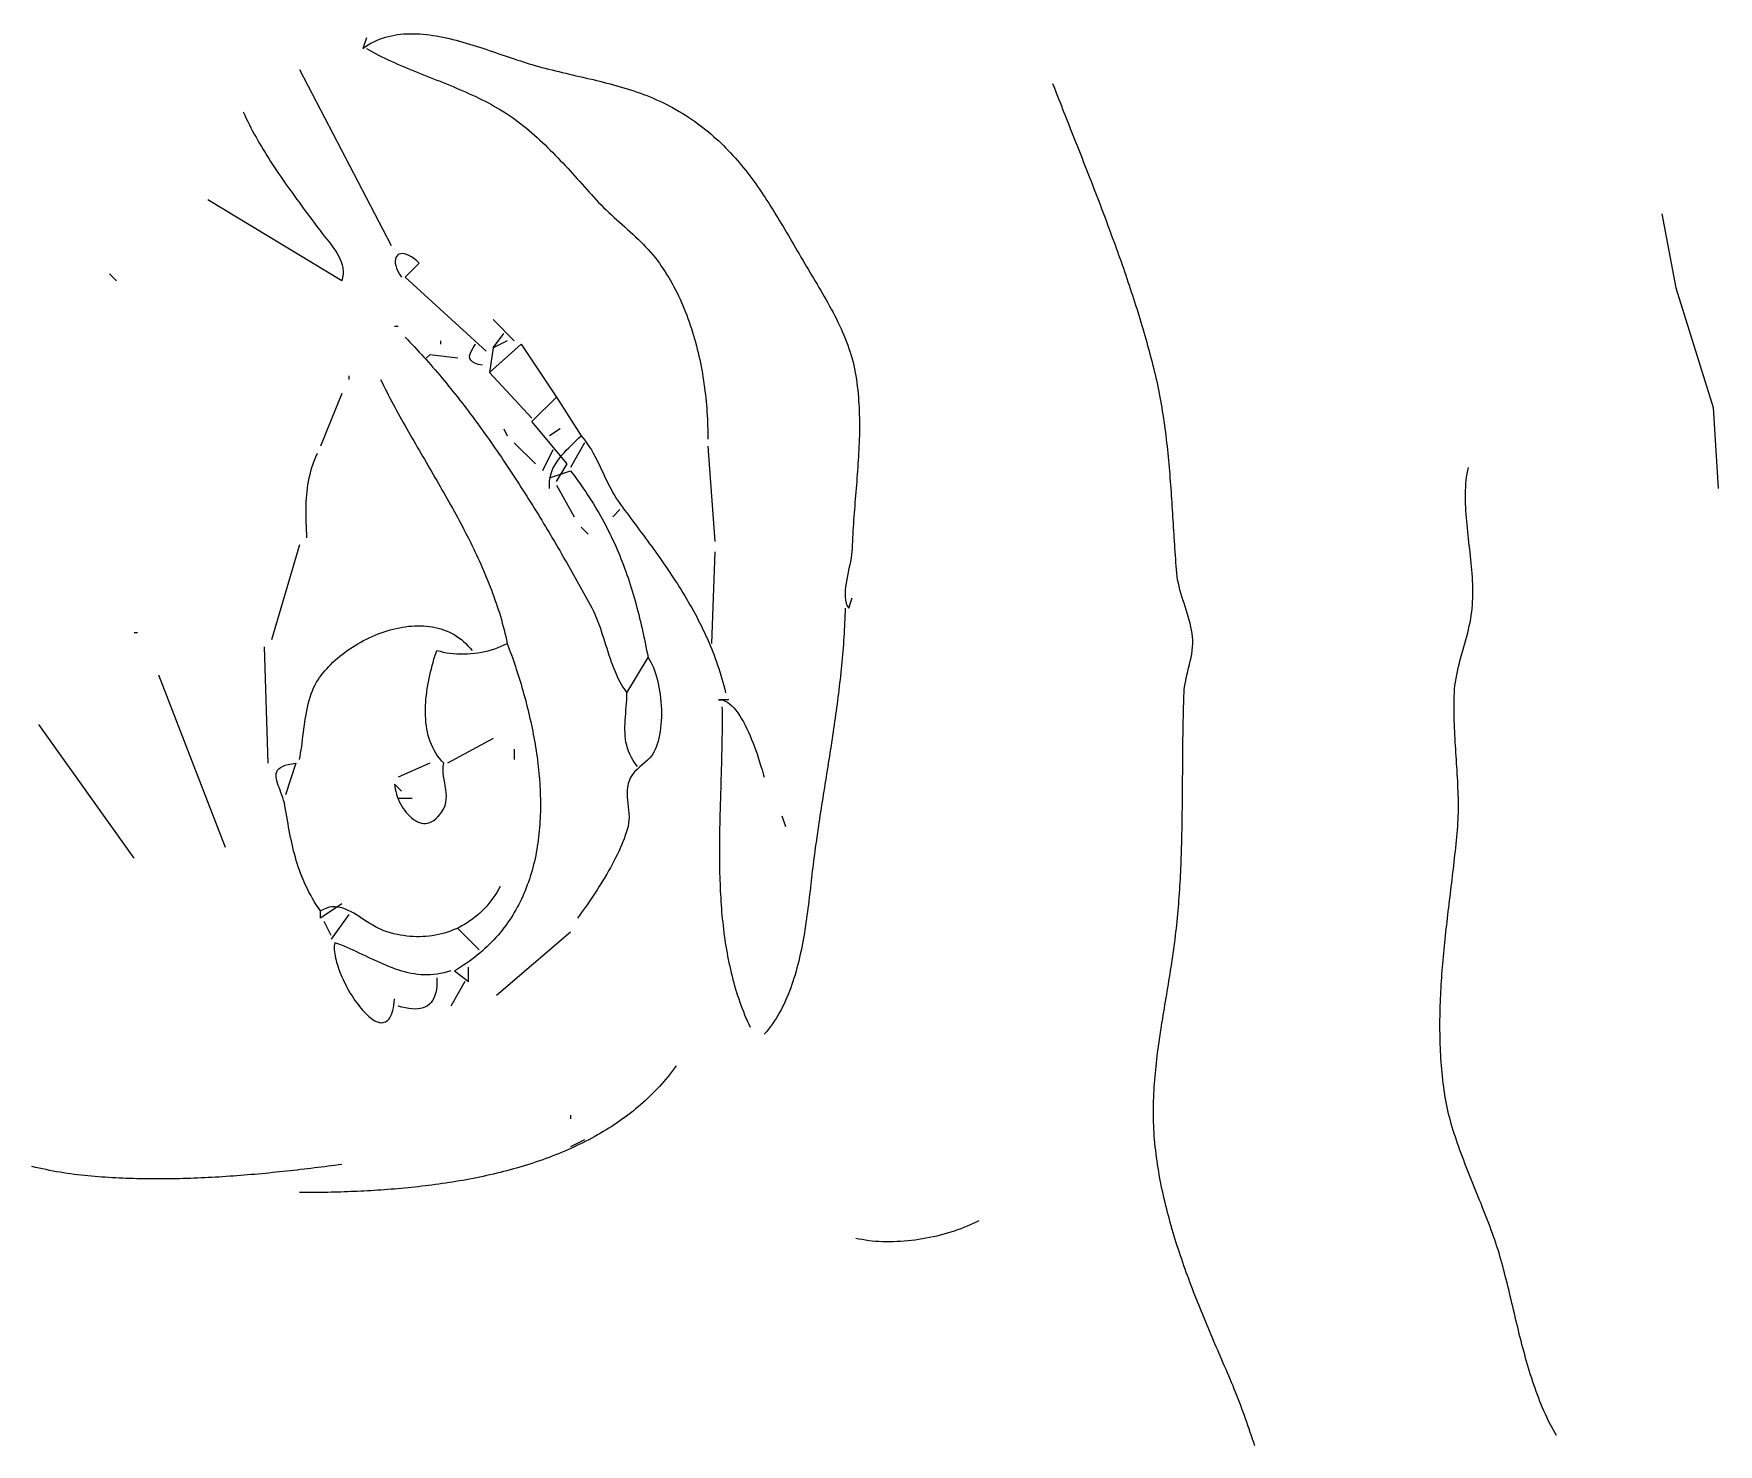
# Model space of a CAD drawing. Header units: millimetres. Extents: x 0 to 171, y 0 to 100.
# Drawn here: x 82.36 to 122.05, y 42.37 to 75.6 of the extents above; entities that cross this region are included whole.
import ezdxf

# ---------------------------------------------------------------- set-up
doc = ezdxf.new("R2010")
doc.units = ezdxf.units.MM
doc.layers.add('Gravur', color=7, linetype='CONTINUOUS')

msp = doc.modelspace()

# ---------------------------------------------------------------- linework, layer by layer
at = {"layer": 'Gravur'}
for points in [[(90.199, 75.504), (90.116, 75.255), (90.178, 75.3), (90.242, 75.341), (90.307, 75.378), (90.373, 75.413), (90.439, 75.444), (90.507, 75.472), (90.576, 75.497), (90.646, 75.52), (90.716, 75.539), (90.787, 75.556), (90.859, 75.57), (90.932, 75.582), (91.005, 75.591), (91.079, 75.598), (91.154, 75.602), (91.229, 75.604), (91.304, 75.604), (91.38, 75.602), (91.457, 75.598), (91.534, 75.593), (91.611, 75.585), (91.689, 75.576), (91.766, 75.565), (91.844, 75.552), (91.923, 75.538), (92.001, 75.523), (92.08, 75.507), (92.158, 75.489), (92.237, 75.47), (92.316, 75.45), (92.394, 75.429), (92.473, 75.407), (92.551, 75.384), (92.629, 75.361), (92.707, 75.337), (92.785, 75.313), (92.863, 75.288), (92.94, 75.262), (93.016, 75.237), (93.093, 75.211), (93.169, 75.185), (93.244, 75.159), (93.319, 75.133), (93.393, 75.108), (93.467, 75.082), (93.54, 75.057), (93.613, 75.032), (93.684, 75.008), (93.755, 74.984), (93.826, 74.961), (93.895, 74.938), (93.963, 74.916), (94.031, 74.896), (94.097, 74.876), (94.176, 74.853), (94.255, 74.831), (94.334, 74.81), (94.413, 74.789), (94.493, 74.769), (94.572, 74.749), (94.652, 74.729), (94.733, 74.71), (94.813, 74.69), (94.894, 74.671), (94.974, 74.653), (95.055, 74.634), (95.136, 74.615), (95.216, 74.597), (95.297, 74.578), (95.378, 74.559), (95.459, 74.54), (95.54, 74.521), (95.62, 74.502), (95.701, 74.482), (95.781, 74.462), (95.862, 74.441), (95.942, 74.42), (96.022, 74.399), (96.102, 74.377), (96.181, 74.354), (96.261, 74.331), (96.34, 74.307), (96.418, 74.282), (96.497, 74.256), (96.575, 74.23), (96.653, 74.202), (96.73, 74.174), (96.807, 74.144), (96.883, 74.114), (96.959, 74.082), (97.035, 74.049), (97.11, 74.015), (97.185, 73.98), (97.259, 73.943), (97.332, 73.905), (97.412, 73.862), (97.49, 73.818), (97.566, 73.774), (97.642, 73.729), (97.715, 73.683), (97.787, 73.636), (97.858, 73.589), (97.928, 73.54), (97.996, 73.492), (98.063, 73.442), (98.129, 73.392), (98.194, 73.341), (98.257, 73.289), (98.319, 73.237), (98.38, 73.184), (98.44, 73.13), (98.499, 73.076), (98.557, 73.021), (98.614, 72.966), (98.67, 72.91), (98.725, 72.853), (98.779, 72.796), (98.833, 72.738), (98.885, 72.68), (98.937, 72.621), (98.988, 72.561), (99.038, 72.501), (99.087, 72.441), (99.136, 72.38), (99.184, 72.318), (99.232, 72.256), (99.278, 72.193), (99.325, 72.13), (99.371, 72.066), (99.416, 72.002), (99.461, 71.938), (99.505, 71.872), (99.549, 71.807), (99.593, 71.741), (99.636, 71.675), (99.679, 71.608), (99.722, 71.541), (99.764, 71.473), (99.807, 71.405), (99.849, 71.336), (99.89, 71.268), (99.932, 71.198), (99.974, 71.129), (100.016, 71.059), (100.057, 70.989), (100.099, 70.918), (100.14, 70.847), (100.182, 70.776), (100.224, 70.704), (100.266, 70.633), (100.308, 70.56), (100.35, 70.488), (100.393, 70.415), (100.436, 70.342), (100.479, 70.269), (100.522, 70.195), (100.563, 70.126), (100.605, 70.056), (100.647, 69.986), (100.689, 69.915), (100.732, 69.844), (100.775, 69.772), (100.818, 69.7), (100.86, 69.627), (100.903, 69.555), (100.946, 69.481), (100.988, 69.408), (101.03, 69.334), (101.072, 69.26), (101.113, 69.185), (101.153, 69.11), (101.193, 69.034), (101.233, 68.959), (101.271, 68.883), (101.309, 68.806), (101.346, 68.729), (101.381, 68.652), (101.416, 68.575), (101.449, 68.497), (101.481, 68.419), (101.512, 68.341), (101.541, 68.262), (101.569, 68.184), (101.596, 68.104), (101.62, 68.025), (101.643, 67.945), (101.664, 67.865), (101.684, 67.785), (101.701, 67.705), (101.716, 67.624), (101.73, 67.541), (101.743, 67.458), (101.755, 67.375), (101.765, 67.292), (101.774, 67.209), (101.783, 67.126), (101.79, 67.043), (101.796, 66.96), (101.802, 66.877), (101.806, 66.794), (101.81, 66.711), (101.812, 66.629), (101.814, 66.546), (101.815, 66.463), (101.816, 66.38), (101.815, 66.297), (101.814, 66.214), (101.813, 66.132), (101.811, 66.049), (101.808, 65.966), (101.804, 65.883), (101.801, 65.8), (101.797, 65.717), (101.792, 65.635), (101.787, 65.552), (101.781, 65.469), (101.776, 65.386), (101.77, 65.303), (101.764, 65.22), (101.757, 65.138), (101.751, 65.055), (101.744, 64.972), (101.737, 64.889), (101.731, 64.806), (101.724, 64.723), (101.717, 64.64), (101.71, 64.557), (101.704, 64.474), (101.697, 64.391), (101.691, 64.308), (101.685, 64.225), (101.679, 64.142), (101.673, 64.059), (101.668, 63.976), (101.663, 63.893), (101.658, 63.81), (101.654, 63.726), (101.65, 63.643), (101.647, 63.56), (101.644, 63.477), (101.64, 63.406), (101.631, 63.33), (101.619, 63.252), (101.603, 63.171), (101.586, 63.087), (101.568, 63.002), (101.55, 62.916), (101.532, 62.829), (101.515, 62.742), (101.501, 62.656), (101.489, 62.572), (101.482, 62.489), (101.479, 62.409), (101.481, 62.332), (101.49, 62.258), (101.506, 62.189), (101.53, 62.125), (101.563, 62.066), (101.646, 62.315)], [(90.199, 75.255), (90.27, 75.215), (90.342, 75.175), (90.414, 75.137), (90.487, 75.099), (90.561, 75.062), (90.634, 75.026), (90.709, 74.991), (90.783, 74.956), (90.858, 74.922), (90.934, 74.889), (91.01, 74.856), (91.086, 74.823), (91.162, 74.791), (91.238, 74.759), (91.315, 74.728), (91.392, 74.697), (91.469, 74.666), (91.546, 74.635), (91.623, 74.604), (91.701, 74.574), (91.778, 74.543), (91.855, 74.513), (91.933, 74.482), (92.01, 74.451), (92.087, 74.42), (92.165, 74.388), (92.242, 74.357), (92.318, 74.324), (92.395, 74.292), (92.471, 74.259), (92.548, 74.226), (92.624, 74.191), (92.699, 74.157), (92.775, 74.121), (92.85, 74.085), (92.924, 74.049), (92.998, 74.011), (93.072, 73.972), (93.146, 73.933), (93.218, 73.892), (93.291, 73.851), (93.362, 73.808), (93.434, 73.764), (93.503, 73.72), (93.572, 73.674), (93.64, 73.628), (93.707, 73.579), (93.773, 73.53), (93.84, 73.479), (93.905, 73.428), (93.97, 73.375), (94.034, 73.321), (94.098, 73.267), (94.161, 73.211), (94.224, 73.155), (94.286, 73.098), (94.347, 73.04), (94.409, 72.982), (94.469, 72.923), (94.53, 72.863), (94.589, 72.803), (94.649, 72.742), (94.708, 72.681), (94.767, 72.62), (94.825, 72.558), (94.883, 72.496), (94.941, 72.434), (94.998, 72.372), (95.055, 72.309), (95.112, 72.247), (95.168, 72.184), (95.225, 72.122), (95.281, 72.06), (95.337, 71.998), (95.392, 71.936), (95.448, 71.874), (95.503, 71.813), (95.559, 71.752), (95.614, 71.692), (95.671, 71.63), (95.73, 71.569), (95.789, 71.51), (95.85, 71.451), (95.911, 71.392), (95.973, 71.335), (96.035, 71.277), (96.098, 71.22), (96.16, 71.163), (96.223, 71.107), (96.287, 71.05), (96.349, 70.993), (96.412, 70.936), (96.474, 70.879), (96.536, 70.821), (96.598, 70.763), (96.658, 70.704), (96.718, 70.644), (96.776, 70.583), (96.834, 70.522), (96.89, 70.459), (96.945, 70.395), (96.999, 70.33), (97.051, 70.264), (97.101, 70.195), (97.147, 70.129), (97.193, 70.062), (97.237, 69.995), (97.28, 69.926), (97.322, 69.856), (97.363, 69.786), (97.403, 69.715), (97.442, 69.643), (97.48, 69.571), (97.517, 69.498), (97.553, 69.424), (97.588, 69.349), (97.621, 69.274), (97.654, 69.198), (97.686, 69.122), (97.717, 69.045), (97.747, 68.968), (97.776, 68.89), (97.804, 68.812), (97.831, 68.733), (97.857, 68.654), (97.882, 68.574), (97.906, 68.494), (97.93, 68.414), (97.952, 68.333), (97.974, 68.253), (97.994, 68.171), (98.014, 68.09), (98.033, 68.008), (98.051, 67.927), (98.068, 67.845), (98.084, 67.762), (98.1, 67.68), (98.114, 67.598), (98.128, 67.515), (98.141, 67.433), (98.153, 67.35), (98.165, 67.268), (98.175, 67.185), (98.185, 67.103), (98.194, 67.021), (98.202, 66.938), (98.21, 66.856), (98.217, 66.774), (98.223, 66.693), (98.228, 66.611), (98.232, 66.53), (98.236, 66.449), (98.239, 66.368), (98.242, 66.287), (98.243, 66.207), (98.244, 66.127), (98.245, 66.048)], [(88.623, 74.758), (90.779, 70.61)], [(111.135, 42.33), (111.107, 42.41), (111.079, 42.489), (111.052, 42.568), (111.024, 42.647), (110.997, 42.727), (110.969, 42.806), (110.941, 42.885), (110.913, 42.964), (110.885, 43.043), (110.857, 43.122), (110.828, 43.201), (110.799, 43.279), (110.77, 43.358), (110.74, 43.436), (110.71, 43.514), (110.679, 43.592), (110.648, 43.669), (110.617, 43.747), (110.584, 43.824), (110.552, 43.901), (110.519, 43.977), (110.486, 44.053), (110.453, 44.129), (110.42, 44.204), (110.387, 44.28), (110.354, 44.356), (110.321, 44.432), (110.289, 44.508), (110.256, 44.584), (110.223, 44.66), (110.191, 44.736), (110.158, 44.812), (110.126, 44.888), (110.094, 44.964), (110.062, 45.04), (110.03, 45.116), (109.998, 45.192), (109.966, 45.268), (109.935, 45.344), (109.903, 45.421), (109.872, 45.497), (109.841, 45.573), (109.811, 45.65), (109.78, 45.726), (109.75, 45.803), (109.72, 45.879), (109.69, 45.956), (109.66, 46.032), (109.631, 46.109), (109.602, 46.186), (109.573, 46.263), (109.545, 46.34), (109.517, 46.417), (109.489, 46.495), (109.461, 46.572), (109.434, 46.649), (109.408, 46.727), (109.381, 46.805), (109.355, 46.883), (109.329, 46.96), (109.304, 47.039), (109.279, 47.117), (109.255, 47.195), (109.231, 47.274), (109.207, 47.352), (109.184, 47.431), (109.161, 47.51), (109.139, 47.589), (109.117, 47.668), (109.096, 47.748), (109.075, 47.827), (109.054, 47.907), (109.034, 47.987), (109.015, 48.067), (108.996, 48.147), (108.978, 48.228), (108.96, 48.308), (108.943, 48.389), (108.927, 48.47), (108.911, 48.551), (108.895, 48.633), (108.88, 48.714), (108.866, 48.796), (108.853, 48.878), (108.84, 48.961), (108.827, 49.043), (108.816, 49.126), (108.805, 49.209), (108.795, 49.292), (108.785, 49.377), (108.776, 49.461), (108.769, 49.545), (108.762, 49.629), (108.757, 49.713), (108.752, 49.797), (108.748, 49.88), (108.745, 49.963), (108.744, 50.046), (108.742, 50.129), (108.742, 50.211), (108.743, 50.294), (108.744, 50.376), (108.746, 50.458), (108.749, 50.54), (108.752, 50.622), (108.757, 50.703), (108.761, 50.785), (108.767, 50.866), (108.773, 50.948), (108.78, 51.029), (108.787, 51.11), (108.795, 51.191), (108.803, 51.272), (108.812, 51.353), (108.821, 51.433), (108.831, 51.514), (108.841, 51.595), (108.852, 51.675), (108.862, 51.756), (108.874, 51.836), (108.885, 51.917), (108.897, 51.997), (108.909, 52.078), (108.922, 52.158), (108.934, 52.239), (108.947, 52.319), (108.96, 52.399), (108.973, 52.48), (108.986, 52.56), (109, 52.641), (109.013, 52.722), (109.027, 52.802), (109.04, 52.883), (109.054, 52.964), (109.068, 53.044), (109.081, 53.125), (109.095, 53.206), (109.108, 53.287), (109.121, 53.368), (109.134, 53.45), (109.147, 53.531), (109.16, 53.612), (109.173, 53.694), (109.185, 53.776), (109.197, 53.858), (109.209, 53.94), (109.221, 54.022), (109.232, 54.104), (109.243, 54.187), (109.253, 54.269), (109.263, 54.353), (109.273, 54.436), (109.283, 54.52), (109.291, 54.603), (109.3, 54.687), (109.308, 54.77), (109.316, 54.854), (109.324, 54.937), (109.331, 55.02), (109.337, 55.104), (109.344, 55.187), (109.35, 55.27), (109.356, 55.353), (109.361, 55.436), (109.366, 55.52), (109.371, 55.603), (109.376, 55.686), (109.38, 55.769), (109.384, 55.852), (109.388, 55.935), (109.392, 56.018), (109.395, 56.101), (109.398, 56.184), (109.401, 56.266), (109.404, 56.349), (109.406, 56.432), (109.409, 56.515), (109.411, 56.598), (109.413, 56.681), (109.415, 56.763), (109.416, 56.846), (109.418, 56.929), (109.419, 57.012), (109.421, 57.095), (109.422, 57.177), (109.423, 57.26), (109.424, 57.343), (109.425, 57.425), (109.426, 57.508), (109.426, 57.591), (109.427, 57.674), (109.428, 57.756), (109.428, 57.839), (109.429, 57.922), (109.43, 58.004), (109.43, 58.087), (109.431, 58.17), (109.431, 58.253), (109.432, 58.335), (109.432, 58.418), (109.433, 58.501), (109.434, 58.584), (109.435, 58.666), (109.435, 58.749), (109.436, 58.832), (109.437, 58.915), (109.438, 58.997), (109.439, 59.08), (109.441, 59.163), (109.442, 59.246), (109.444, 59.329), (109.445, 59.412), (109.447, 59.495), (109.449, 59.578), (109.451, 59.66), (109.453, 59.743), (109.456, 59.826), (109.459, 59.91), (109.462, 59.993), (109.465, 60.076), (109.47, 60.16), (109.48, 60.243), (109.494, 60.326), (109.511, 60.409), (109.529, 60.491), (109.55, 60.573), (109.57, 60.656), (109.591, 60.738), (109.611, 60.82), (109.629, 60.903), (109.644, 60.986), (109.657, 61.069), (109.666, 61.153), (109.67, 61.237), (109.669, 61.316), (109.664, 61.395), (109.654, 61.474), (109.642, 61.553), (109.626, 61.632), (109.607, 61.711), (109.587, 61.789), (109.564, 61.868), (109.54, 61.947), (109.515, 62.025), (109.489, 62.104), (109.464, 62.183), (109.438, 62.261), (109.413, 62.34), (109.389, 62.419), (109.367, 62.498), (109.347, 62.577), (109.329, 62.657), (109.313, 62.736), (109.301, 62.816), (109.293, 62.896), (109.286, 62.979), (109.279, 63.062), (109.273, 63.145), (109.267, 63.228), (109.261, 63.311), (109.255, 63.395), (109.249, 63.478), (109.244, 63.561), (109.238, 63.644), (109.233, 63.727), (109.228, 63.81), (109.222, 63.893), (109.217, 63.976), (109.212, 64.059), (109.207, 64.142), (109.202, 64.225), (109.197, 64.308), (109.191, 64.391), (109.186, 64.473), (109.181, 64.556), (109.175, 64.639), (109.17, 64.722), (109.164, 64.805), (109.158, 64.888), (109.152, 64.971), (109.146, 65.054), (109.139, 65.137), (109.133, 65.22), (109.126, 65.303), (109.119, 65.385), (109.112, 65.468), (109.104, 65.551), (109.096, 65.634), (109.088, 65.717), (109.079, 65.8), (109.071, 65.883), (109.061, 65.966), (109.052, 66.048), (109.042, 66.131), (109.031, 66.214), (109.021, 66.297), (109.009, 66.38), (108.998, 66.463), (108.985, 66.546), (108.973, 66.629), (108.959, 66.712), (108.946, 66.795), (108.931, 66.877), (108.917, 66.96), (108.901, 67.043), (108.885, 67.126), (108.869, 67.209), (108.851, 67.292), (108.834, 67.375), (108.815, 67.458), (108.796, 67.541), (108.776, 67.624), (108.757, 67.702), (108.737, 67.781), (108.717, 67.859), (108.697, 67.937), (108.676, 68.016), (108.655, 68.094), (108.634, 68.173), (108.612, 68.252), (108.591, 68.33), (108.568, 68.409), (108.546, 68.488), (108.523, 68.567), (108.5, 68.646), (108.477, 68.724), (108.453, 68.803), (108.429, 68.882), (108.405, 68.961), (108.38, 69.04), (108.356, 69.119), (108.331, 69.198), (108.306, 69.277), (108.28, 69.357), (108.254, 69.436), (108.228, 69.515), (108.202, 69.594), (108.176, 69.673), (108.149, 69.752), (108.123, 69.831), (108.096, 69.91), (108.068, 69.99), (108.041, 70.069), (108.014, 70.148), (107.986, 70.227), (107.958, 70.306), (107.93, 70.385), (107.902, 70.464), (107.873, 70.543), (107.845, 70.622), (107.816, 70.701), (107.787, 70.78), (107.758, 70.859), (107.729, 70.938), (107.7, 71.017), (107.67, 71.096), (107.641, 71.175), (107.611, 71.254), (107.582, 71.333), (107.552, 71.411), (107.522, 71.49), (107.492, 71.569), (107.462, 71.647), (107.432, 71.726), (107.402, 71.804), (107.372, 71.883), (107.341, 71.961), (107.311, 72.039), (107.281, 72.118), (107.25, 72.196), (107.22, 72.274), (107.189, 72.352), (107.159, 72.43), (107.128, 72.508), (107.098, 72.586), (107.067, 72.664), (107.036, 72.741), (107.006, 72.819), (106.975, 72.897), (106.945, 72.974), (106.914, 73.051), (106.884, 73.129), (106.853, 73.206), (106.823, 73.283), (106.792, 73.36), (106.762, 73.437), (106.732, 73.513), (106.701, 73.59), (106.671, 73.667), (106.641, 73.743), (106.611, 73.819), (106.581, 73.896), (106.551, 73.972), (106.521, 74.048), (106.491, 74.124), (106.462, 74.199), (106.432, 74.275), (106.403, 74.35), (106.374, 74.426)], [(87.295, 73.762), (87.331, 73.686), (87.367, 73.609), (87.404, 73.534), (87.441, 73.459), (87.479, 73.384), (87.519, 73.31), (87.558, 73.236), (87.599, 73.163), (87.64, 73.09), (87.681, 73.018), (87.724, 72.946), (87.767, 72.874), (87.81, 72.803), (87.854, 72.732), (87.898, 72.662), (87.943, 72.591), (87.989, 72.521), (88.035, 72.452), (88.081, 72.383), (88.128, 72.313), (88.175, 72.244), (88.222, 72.176), (88.27, 72.107), (88.318, 72.039), (88.366, 71.971), (88.415, 71.903), (88.464, 71.835), (88.513, 71.767), (88.562, 71.7), (88.611, 71.632), (88.661, 71.565), (88.71, 71.497), (88.76, 71.43), (88.81, 71.362), (88.86, 71.295), (88.91, 71.228), (88.96, 71.16), (89.009, 71.093), (89.059, 71.025), (89.106, 70.963), (89.156, 70.9), (89.207, 70.837), (89.258, 70.773), (89.31, 70.708), (89.361, 70.643), (89.41, 70.577), (89.457, 70.51), (89.501, 70.442), (89.541, 70.373), (89.575, 70.303), (89.605, 70.232), (89.628, 70.16), (89.643, 70.087), (89.651, 70.012), (89.65, 69.936), (89.639, 69.859), (89.618, 69.781), (86.466, 71.689)], [(120.724, 71.357), (121.049, 69.615), (121.932, 66.795), (122.051, 64.887)], [(93.019, 68.122), (91.111, 69.864), (91.443, 70.195), (91.38, 70.257), (91.318, 70.308), (91.258, 70.349), (91.201, 70.381), (91.147, 70.403), (91.097, 70.417), (91.05, 70.422), (91.008, 70.419), (90.97, 70.408), (90.939, 70.39), (90.913, 70.364), (90.893, 70.331), (90.881, 70.292), (90.876, 70.247), (90.878, 70.196), (90.89, 70.139), (90.91, 70.077), (90.939, 70.01), (90.978, 69.939), (91.028, 69.864)], [(84.309, 69.781), (84.143, 69.947)], [(90.945, 68.702), (90.862, 68.702)], [(93.682, 68.371), (93.185, 68.868)], [(91.111, 68.454), (91.167, 68.396), (91.222, 68.339), (91.277, 68.281), (91.333, 68.222), (91.387, 68.164), (91.442, 68.104), (91.497, 68.045), (91.551, 67.985), (91.605, 67.925), (91.659, 67.864), (91.713, 67.803), (91.766, 67.741), (91.82, 67.68), (91.873, 67.618), (91.926, 67.555), (91.978, 67.492), (92.031, 67.429), (92.083, 67.366), (92.135, 67.302), (92.187, 67.238), (92.239, 67.174), (92.291, 67.109), (92.342, 67.044), (92.393, 66.979), (92.444, 66.913), (92.495, 66.848), (92.546, 66.782), (92.596, 66.715), (92.647, 66.649), (92.697, 66.582), (92.747, 66.515), (92.796, 66.448), (92.846, 66.38), (92.895, 66.312), (92.944, 66.245), (92.993, 66.176), (93.042, 66.108), (93.09, 66.04), (93.139, 65.971), (93.187, 65.902), (93.235, 65.833), (93.283, 65.764), (93.33, 65.694), (93.378, 65.625), (93.425, 65.555), (93.472, 65.485), (93.519, 65.415), (93.565, 65.345), (93.612, 65.275), (93.658, 65.204), (93.704, 65.134), (93.75, 65.063), (93.796, 64.992), (93.841, 64.921), (93.887, 64.85), (93.932, 64.779), (93.977, 64.708), (94.021, 64.637), (94.066, 64.566), (94.11, 64.495), (94.155, 64.423), (94.199, 64.352), (94.242, 64.281), (94.286, 64.209), (94.33, 64.138), (94.373, 64.066), (94.416, 63.995), (94.459, 63.923), (94.502, 63.852), (94.544, 63.78), (94.586, 63.708), (94.629, 63.637), (94.671, 63.565), (94.712, 63.494), (94.754, 63.423), (94.795, 63.351), (94.837, 63.28), (94.878, 63.209), (94.918, 63.137), (94.959, 63.066), (95, 62.995), (95.04, 62.924), (95.08, 62.853), (95.12, 62.782), (95.16, 62.711), (95.199, 62.641), (95.239, 62.57), (95.278, 62.5), (95.317, 62.429), (95.356, 62.359), (95.394, 62.289), (95.433, 62.219), (95.471, 62.149), (95.51, 62.076), (95.547, 62.001), (95.581, 61.924), (95.614, 61.847), (95.645, 61.769), (95.675, 61.69), (95.703, 61.61), (95.73, 61.53), (95.757, 61.449), (95.783, 61.368), (95.809, 61.287), (95.834, 61.206), (95.86, 61.125), (95.886, 61.044), (95.912, 60.964), (95.939, 60.884), (95.966, 60.804), (95.995, 60.726), (96.025, 60.648), (96.057, 60.572), (96.09, 60.496), (96.125, 60.422), (96.163, 60.35), (96.202, 60.278), (96.244, 60.209), (96.289, 60.141), (96.337, 60.076), (96.835, 60.905), (96.869, 60.854), (96.901, 60.797), (96.932, 60.736), (96.961, 60.671), (96.987, 60.601), (97.012, 60.528), (97.035, 60.452), (97.056, 60.373), (97.075, 60.291), (97.092, 60.208), (97.107, 60.122), (97.119, 60.035), (97.13, 59.947), (97.138, 59.858), (97.144, 59.769), (97.148, 59.679), (97.149, 59.59), (97.148, 59.502), (97.145, 59.415), (97.139, 59.329), (97.131, 59.245), (97.12, 59.163), (97.107, 59.083), (97.092, 59.006), (97.073, 58.932), (97.052, 58.862), (97.029, 58.796), (97.003, 58.734), (96.974, 58.676), (96.929, 58.606), (96.878, 58.543), (96.821, 58.484), (96.761, 58.429), (96.699, 58.375), (96.637, 58.322), (96.576, 58.267), (96.519, 58.209), (96.468, 58.147), (96.423, 58.077), (96.387, 58), (96.363, 57.925), (96.348, 57.849), (96.341, 57.772), (96.339, 57.695), (96.343, 57.618), (96.35, 57.541), (96.358, 57.463), (96.368, 57.386), (96.377, 57.308), (96.383, 57.231), (96.387, 57.153), (96.385, 57.076), (96.378, 57), (96.363, 56.924), (96.344, 56.853), (96.322, 56.781), (96.298, 56.708), (96.271, 56.635), (96.243, 56.56), (96.212, 56.485), (96.179, 56.41), (96.144, 56.334), (96.108, 56.258), (96.07, 56.182), (96.031, 56.105), (95.99, 56.029), (95.948, 55.953), (95.905, 55.876), (95.861, 55.801), (95.817, 55.725), (95.771, 55.65), (95.725, 55.576), (95.679, 55.502), (95.632, 55.429), (95.585, 55.357), (95.538, 55.286), (95.492, 55.217), (95.445, 55.148), (95.398, 55.081), (95.352, 55.015), (95.307, 54.95), (95.262, 54.887), (95.218, 54.826), (95.176, 54.767)], [(91.941, 68.371), (91.941, 68.288)], [(92.936, 67.79), (92.835, 67.811), (92.755, 67.837), (92.696, 67.87), (92.656, 67.908), (92.635, 67.953), (92.631, 68.005), (92.644, 68.064), (92.672, 68.13), (92.714, 68.205), (92.77, 68.288), (92.77, 68.288)], [(94.097, 66.546), (93.102, 67.624), (93.848, 68.288), (94.678, 67.043)], [(93.517, 68.371), (93.185, 68.205), (93.434, 68.536)], [(92.355, 67.956), (91.692, 68.039), (91.609, 67.956)], [(93.185, 68.205), (93.102, 67.624)], [(89.784, 67.541), (89.784, 67.458)], [(89.618, 67.126), (89.12, 65.882)], [(90.53, 67.458), (90.567, 67.385), (90.603, 67.311), (90.64, 67.238), (90.677, 67.165), (90.715, 67.092), (90.753, 67.019), (90.792, 66.946), (90.83, 66.874), (90.869, 66.801), (90.909, 66.729), (90.948, 66.656), (90.988, 66.584), (91.028, 66.512), (91.068, 66.44), (91.109, 66.368), (91.15, 66.296), (91.191, 66.224), (91.232, 66.152), (91.273, 66.08), (91.314, 66.008), (91.355, 65.937), (91.397, 65.865), (91.439, 65.793), (91.48, 65.721), (91.522, 65.65), (91.564, 65.578), (91.605, 65.506), (91.647, 65.435), (91.689, 65.363), (91.731, 65.291), (91.772, 65.219), (91.814, 65.148), (91.856, 65.076), (91.897, 65.004), (91.938, 64.932), (91.98, 64.86), (92.021, 64.788), (92.062, 64.716), (92.103, 64.644), (92.143, 64.572), (92.184, 64.5), (92.224, 64.427), (92.264, 64.355), (92.304, 64.282), (92.343, 64.209), (92.382, 64.137), (92.421, 64.064), (92.46, 63.991), (92.498, 63.918), (92.536, 63.844), (92.574, 63.771), (92.611, 63.698), (92.648, 63.624), (92.684, 63.55), (92.72, 63.476), (92.756, 63.402), (92.791, 63.328), (92.826, 63.253), (92.86, 63.178), (92.894, 63.104), (92.927, 63.029), (92.96, 62.953), (92.992, 62.878), (93.024, 62.802), (93.055, 62.726), (93.085, 62.65), (93.115, 62.574), (93.145, 62.497), (93.173, 62.421), (93.201, 62.344), (93.228, 62.266), (93.255, 62.189), (93.281, 62.111), (93.306, 62.033), (93.331, 61.955), (93.355, 61.876), (93.378, 61.797), (93.4, 61.718), (93.421, 61.639), (93.442, 61.559), (93.462, 61.479), (93.481, 61.399), (93.499, 61.318), (93.517, 61.237)], [(94.678, 65.053), (94.927, 65.467), (94.097, 66.463), (94.678, 67.043), (95.258, 66.131)], [(93.434, 66.297), (93.517, 66.131)], [(94.761, 66.297), (94.512, 66.131)], [(94.18, 65.467), (93.682, 65.965)], [(94.512, 64.887), (94.51, 64.974), (94.514, 65.057), (94.526, 65.136), (94.543, 65.212), (94.567, 65.285), (94.595, 65.355), (94.629, 65.422), (94.667, 65.487), (94.709, 65.55), (94.755, 65.611), (94.804, 65.671), (94.855, 65.73), (94.909, 65.787), (94.965, 65.845), (95.023, 65.901), (95.081, 65.958), (95.14, 66.015), (95.199, 66.073), (95.258, 66.131), (95.312, 66.066), (95.363, 66.001), (95.411, 65.933), (95.456, 65.865), (95.499, 65.795), (95.54, 65.724), (95.579, 65.653), (95.617, 65.581), (95.653, 65.508), (95.689, 65.435), (95.724, 65.362), (95.758, 65.288), (95.792, 65.215), (95.826, 65.142), (95.861, 65.069), (95.896, 64.996), (95.932, 64.924), (95.97, 64.853), (96.008, 64.783), (96.049, 64.713), (96.091, 64.645), (96.135, 64.578), (96.182, 64.513), (96.232, 64.447), (96.281, 64.381), (96.331, 64.314), (96.38, 64.248), (96.43, 64.182), (96.479, 64.116), (96.529, 64.05), (96.578, 63.984), (96.627, 63.917), (96.676, 63.851), (96.726, 63.785), (96.775, 63.718), (96.823, 63.652), (96.872, 63.585), (96.92, 63.519), (96.969, 63.452), (97.017, 63.385), (97.064, 63.318), (97.112, 63.251), (97.159, 63.183), (97.206, 63.116), (97.253, 63.048), (97.299, 62.98), (97.345, 62.912), (97.391, 62.844), (97.436, 62.775), (97.481, 62.707), (97.525, 62.638), (97.569, 62.569), (97.612, 62.499), (97.656, 62.429), (97.698, 62.359), (97.74, 62.289), (97.782, 62.218), (97.823, 62.148), (97.863, 62.076), (97.903, 62.005), (97.942, 61.933), (97.981, 61.861), (98.019, 61.788), (98.056, 61.715), (98.093, 61.641), (98.129, 61.568), (98.164, 61.493), (98.199, 61.419), (98.233, 61.344), (98.266, 61.268), (98.298, 61.192), (98.329, 61.116), (98.36, 61.039), (98.39, 60.962), (98.419, 60.884), (98.447, 60.805), (98.475, 60.727), (98.501, 60.647), (98.527, 60.567), (98.551, 60.487), (98.575, 60.406), (98.597, 60.324), (98.619, 60.242), (98.64, 60.159), (98.659, 60.076)], [(95.341, 65.965), (95.01, 65.384)], [(89.037, 65.716), (89, 65.629), (88.967, 65.544), (88.936, 65.46), (88.909, 65.377), (88.884, 65.295), (88.863, 65.213), (88.844, 65.133), (88.828, 65.053), (88.814, 64.973), (88.802, 64.894), (88.792, 64.815), (88.784, 64.736), (88.778, 64.656), (88.774, 64.576), (88.771, 64.496), (88.77, 64.415), (88.769, 64.333), (88.77, 64.25), (88.772, 64.167), (88.774, 64.081), (88.777, 63.995), (88.781, 63.907), (88.785, 63.817), (88.788, 63.725)], [(94.595, 65.799), (94.346, 65.301)], [(98.245, 65.882), (98.411, 63.642)], [(94.512, 65.136), (95.01, 65.301), (95.063, 65.231), (95.116, 65.161), (95.168, 65.091), (95.218, 65.021), (95.268, 64.951), (95.317, 64.88), (95.365, 64.81), (95.411, 64.74), (95.457, 64.67), (95.502, 64.599), (95.546, 64.529), (95.589, 64.458), (95.631, 64.387), (95.673, 64.317), (95.713, 64.246), (95.753, 64.175), (95.791, 64.103), (95.829, 64.032), (95.867, 63.96), (95.903, 63.888), (95.938, 63.816), (95.973, 63.744), (96.007, 63.672), (96.041, 63.599), (96.073, 63.526), (96.105, 63.453), (96.136, 63.38), (96.167, 63.306), (96.197, 63.232), (96.226, 63.158), (96.255, 63.083), (96.283, 63.008), (96.31, 62.933), (96.337, 62.857), (96.363, 62.781), (96.388, 62.705), (96.413, 62.628), (96.438, 62.551), (96.462, 62.473), (96.485, 62.395), (96.508, 62.316), (96.531, 62.238), (96.553, 62.158), (96.574, 62.078), (96.595, 61.998), (96.616, 61.917), (96.636, 61.836), (96.656, 61.754), (96.675, 61.672), (96.694, 61.589), (96.713, 61.506), (96.731, 61.422), (96.749, 61.337), (96.767, 61.252), (96.784, 61.166), (96.801, 61.08), (96.818, 60.993), (96.835, 60.905)], [(118.235, 42.573), (118.196, 42.643), (118.157, 42.714), (118.119, 42.785), (118.082, 42.857), (118.046, 42.93), (118.011, 43.003), (117.977, 43.077), (117.944, 43.151), (117.911, 43.226), (117.88, 43.302), (117.849, 43.378), (117.819, 43.454), (117.79, 43.531), (117.762, 43.608), (117.734, 43.686), (117.707, 43.764), (117.681, 43.842), (117.655, 43.921), (117.63, 44), (117.605, 44.079), (117.581, 44.158), (117.557, 44.238), (117.534, 44.318), (117.512, 44.399), (117.489, 44.479), (117.468, 44.56), (117.446, 44.64), (117.425, 44.721), (117.404, 44.802), (117.384, 44.883), (117.363, 44.965), (117.343, 45.046), (117.324, 45.127), (117.304, 45.208), (117.284, 45.289), (117.265, 45.37), (117.246, 45.451), (117.227, 45.532), (117.208, 45.613), (117.188, 45.694), (117.169, 45.774), (117.15, 45.855), (117.131, 45.935), (117.112, 46.015), (117.092, 46.094), (117.073, 46.174), (117.053, 46.253), (117.033, 46.332), (117.013, 46.41), (116.992, 46.489), (116.972, 46.566), (116.951, 46.644), (116.929, 46.721), (116.907, 46.797), (116.885, 46.874), (116.861, 46.951), (116.836, 47.028), (116.811, 47.105), (116.784, 47.182), (116.758, 47.259), (116.73, 47.337), (116.702, 47.414), (116.673, 47.492), (116.644, 47.57), (116.614, 47.647), (116.584, 47.725), (116.553, 47.803), (116.522, 47.882), (116.491, 47.96), (116.46, 48.038), (116.428, 48.116), (116.396, 48.195), (116.365, 48.273), (116.333, 48.351), (116.301, 48.43), (116.269, 48.508), (116.237, 48.587), (116.206, 48.665), (116.174, 48.744), (116.143, 48.823), (116.112, 48.901), (116.082, 48.98), (116.052, 49.058), (116.022, 49.137), (115.993, 49.215), (115.964, 49.294), (115.936, 49.372), (115.909, 49.451), (115.882, 49.529), (115.856, 49.608), (115.831, 49.686), (115.807, 49.764), (115.783, 49.842), (115.76, 49.921), (115.739, 49.999), (115.718, 50.077), (115.698, 50.154), (115.68, 50.232), (115.663, 50.31), (115.647, 50.387), (115.632, 50.465), (115.618, 50.542), (115.606, 50.619), (115.594, 50.704), (115.582, 50.788), (115.572, 50.872), (115.562, 50.956), (115.552, 51.04), (115.544, 51.123), (115.536, 51.207), (115.529, 51.291), (115.523, 51.374), (115.517, 51.458), (115.512, 51.541), (115.507, 51.624), (115.503, 51.707), (115.5, 51.791), (115.497, 51.874), (115.495, 51.957), (115.494, 52.04), (115.493, 52.123), (115.492, 52.206), (115.492, 52.288), (115.493, 52.371), (115.494, 52.454), (115.496, 52.537), (115.498, 52.619), (115.5, 52.702), (115.503, 52.784), (115.507, 52.867), (115.51, 52.95), (115.515, 53.032), (115.519, 53.115), (115.524, 53.197), (115.529, 53.279), (115.535, 53.362), (115.541, 53.444), (115.547, 53.527), (115.554, 53.609), (115.561, 53.691), (115.568, 53.774), (115.575, 53.856), (115.583, 53.939), (115.591, 54.021), (115.599, 54.103), (115.608, 54.186), (115.616, 54.268), (115.625, 54.35), (115.634, 54.433), (115.643, 54.515), (115.652, 54.598), (115.662, 54.68), (115.671, 54.763), (115.681, 54.845), (115.69, 54.928), (115.7, 55.011), (115.71, 55.093), (115.72, 55.176), (115.73, 55.259), (115.74, 55.341), (115.75, 55.424), (115.76, 55.507), (115.77, 55.59), (115.779, 55.673), (115.789, 55.756), (115.799, 55.839), (115.809, 55.922), (115.818, 56.005), (115.828, 56.089), (115.837, 56.172), (115.847, 56.256), (115.856, 56.339), (115.865, 56.423), (115.873, 56.506), (115.882, 56.59), (115.891, 56.674), (115.899, 56.758), (115.906, 56.84), (115.912, 56.922), (115.917, 57.005), (115.921, 57.087), (115.924, 57.17), (115.926, 57.252), (115.927, 57.335), (115.928, 57.418), (115.927, 57.5), (115.926, 57.583), (115.924, 57.666), (115.921, 57.749), (115.918, 57.832), (115.915, 57.915), (115.911, 57.998), (115.906, 58.081), (115.901, 58.164), (115.896, 58.247), (115.891, 58.33), (115.886, 58.414), (115.88, 58.497), (115.875, 58.58), (115.869, 58.663), (115.864, 58.746), (115.858, 58.83), (115.853, 58.913), (115.848, 58.996), (115.844, 59.079), (115.84, 59.162), (115.836, 59.246), (115.832, 59.329), (115.83, 59.412), (115.827, 59.495), (115.826, 59.578), (115.825, 59.661), (115.825, 59.744), (115.826, 59.827), (115.827, 59.91), (115.83, 59.993), (115.833, 60.076), (115.839, 60.16), (115.847, 60.244), (115.858, 60.328), (115.872, 60.411), (115.887, 60.494), (115.904, 60.577), (115.923, 60.66), (115.944, 60.743), (115.965, 60.826), (115.987, 60.908), (116.01, 60.991), (116.033, 61.073), (116.057, 61.155), (116.08, 61.238), (116.103, 61.32), (116.125, 61.403), (116.146, 61.485), (116.166, 61.568), (116.185, 61.651), (116.202, 61.734), (116.217, 61.817), (116.231, 61.901), (116.241, 61.981), (116.25, 62.062), (116.257, 62.143), (116.262, 62.224), (116.265, 62.306), (116.267, 62.388), (116.267, 62.47), (116.266, 62.552), (116.264, 62.634), (116.26, 62.717), (116.256, 62.799), (116.25, 62.882), (116.244, 62.964), (116.237, 63.047), (116.229, 63.13), (116.221, 63.213), (116.212, 63.296), (116.203, 63.378), (116.194, 63.461), (116.184, 63.544), (116.175, 63.626), (116.166, 63.709), (116.156, 63.791), (116.147, 63.873), (116.139, 63.955), (116.131, 64.037), (116.123, 64.119), (116.116, 64.2), (116.11, 64.282), (116.105, 64.363), (116.1, 64.443), (116.097, 64.524), (116.095, 64.604), (116.094, 64.684), (116.095, 64.763), (116.097, 64.842), (116.101, 64.921), (116.106, 64.999), (116.113, 65.077), (116.122, 65.155), (116.133, 65.232), (116.146, 65.308), (116.162, 65.384)], [(94.678, 64.97), (95.093, 64.223)], [(96.171, 64.389), (96.005, 64.223)], [(95.424, 63.808), (95.258, 63.974)], [(88.623, 63.56), (87.959, 61.32)], [(98.411, 63.394), (98.328, 61.237)], [(101.48, 62.066), (101.477, 61.981), (101.474, 61.896), (101.471, 61.811), (101.467, 61.726), (101.463, 61.641), (101.459, 61.556), (101.454, 61.472), (101.448, 61.387), (101.443, 61.303), (101.437, 61.219), (101.43, 61.135), (101.424, 61.052), (101.417, 60.968), (101.409, 60.884), (101.402, 60.801), (101.394, 60.718), (101.385, 60.635), (101.377, 60.552), (101.368, 60.469), (101.359, 60.386), (101.349, 60.303), (101.34, 60.22), (101.33, 60.138), (101.32, 60.055), (101.309, 59.973), (101.299, 59.89), (101.288, 59.808), (101.277, 59.726), (101.266, 59.644), (101.255, 59.561), (101.243, 59.479), (101.231, 59.397), (101.22, 59.315), (101.208, 59.233), (101.196, 59.151), (101.183, 59.069), (101.171, 58.987), (101.158, 58.905), (101.146, 58.823), (101.133, 58.742), (101.12, 58.66), (101.108, 58.578), (101.095, 58.496), (101.082, 58.414), (101.069, 58.332), (101.056, 58.25), (101.043, 58.168), (101.03, 58.086), (101.016, 58.003), (101.003, 57.921), (100.99, 57.839), (100.977, 57.757), (100.964, 57.674), (100.951, 57.592), (100.938, 57.51), (100.925, 57.427), (100.912, 57.344), (100.899, 57.262), (100.886, 57.179), (100.874, 57.096), (100.861, 57.013), (100.849, 56.93), (100.836, 56.847), (100.824, 56.764), (100.812, 56.68), (100.8, 56.597), (100.788, 56.513), (100.776, 56.429), (100.765, 56.345), (100.754, 56.261), (100.742, 56.177), (100.733, 56.104), (100.724, 56.029), (100.714, 55.954), (100.705, 55.878), (100.696, 55.801), (100.687, 55.723), (100.678, 55.645), (100.669, 55.566), (100.66, 55.486), (100.651, 55.406), (100.641, 55.325), (100.632, 55.244), (100.622, 55.162), (100.612, 55.08), (100.601, 54.998), (100.591, 54.915), (100.579, 54.832), (100.568, 54.749), (100.556, 54.666), (100.543, 54.582), (100.53, 54.499), (100.517, 54.416), (100.503, 54.332), (100.488, 54.249), (100.473, 54.166), (100.456, 54.083), (100.439, 54), (100.422, 53.918), (100.403, 53.836), (100.384, 53.754), (100.364, 53.673), (100.343, 53.592), (100.321, 53.512), (100.298, 53.432), (100.273, 53.353), (100.248, 53.274), (100.222, 53.197), (100.195, 53.12), (100.166, 53.044), (100.136, 52.968), (100.105, 52.894), (100.073, 52.82), (100.039, 52.748), (100.004, 52.676), (99.968, 52.606), (99.93, 52.537), (99.891, 52.469), (99.85, 52.402), (99.808, 52.336), (99.764, 52.272), (99.718, 52.209), (99.671, 52.148), (99.622, 52.088), (99.572, 52.03)], [(88.623, 58.5), (88.637, 58.573), (88.65, 58.649), (88.662, 58.727), (88.674, 58.807), (88.684, 58.888), (88.695, 58.971), (88.705, 59.055), (88.716, 59.139), (88.727, 59.224), (88.738, 59.309), (88.75, 59.395), (88.763, 59.48), (88.777, 59.564), (88.793, 59.648), (88.81, 59.731), (88.828, 59.812), (88.849, 59.892), (88.872, 59.97), (88.897, 60.046), (88.925, 60.12), (88.955, 60.191), (88.989, 60.259), (89.026, 60.324), (89.06, 60.378), (89.096, 60.432), (89.135, 60.485), (89.175, 60.538), (89.218, 60.59), (89.263, 60.642), (89.31, 60.692), (89.359, 60.743), (89.409, 60.792), (89.462, 60.84), (89.516, 60.888), (89.571, 60.934), (89.628, 60.98), (89.687, 61.025), (89.746, 61.068), (89.808, 61.111), (89.87, 61.152), (89.934, 61.192), (89.998, 61.23), (90.064, 61.268), (90.131, 61.304), (90.198, 61.338), (90.266, 61.371), (90.335, 61.402), (90.405, 61.432), (90.475, 61.46), (90.546, 61.487), (90.617, 61.511), (90.688, 61.534), (90.76, 61.555), (90.832, 61.575), (90.904, 61.592), (90.976, 61.607), (91.049, 61.62), (91.121, 61.631), (91.193, 61.64), (91.264, 61.646), (91.336, 61.651), (91.407, 61.653), (91.478, 61.653), (91.548, 61.65), (91.617, 61.645), (91.686, 61.637), (91.754, 61.627), (91.822, 61.614), (91.888, 61.598), (91.954, 61.58), (92.018, 61.559), (92.082, 61.535), (92.144, 61.508), (92.205, 61.478), (92.265, 61.446), (92.323, 61.41), (92.38, 61.371), (92.436, 61.329), (92.489, 61.284), (92.541, 61.236), (92.592, 61.184), (92.64, 61.129), (92.687, 61.071)], [(84.807, 61.486), (84.724, 61.486)], [(87.793, 61.154), (87.876, 58.417)], [(91.028, 57.753), (90.862, 57.919), (90.868, 57.863), (90.877, 57.806), (90.889, 57.747), (90.906, 57.689), (90.925, 57.63), (90.948, 57.572), (90.973, 57.514), (91.002, 57.458), (91.033, 57.403), (91.066, 57.349), (91.102, 57.298), (91.139, 57.25), (91.179, 57.205), (91.22, 57.163), (91.263, 57.125), (91.307, 57.091), (91.353, 57.061), (91.399, 57.037), (91.447, 57.018), (91.495, 57.005), (91.543, 56.997), (91.592, 56.997), (91.642, 57.003), (91.691, 57.016), (91.74, 57.038), (91.788, 57.067), (91.837, 57.104), (91.884, 57.151), (91.931, 57.207), (91.976, 57.272), (92.021, 57.347), (92.052, 57.418), (92.072, 57.49), (92.082, 57.564), (92.084, 57.64), (92.08, 57.716), (92.07, 57.794), (92.058, 57.872), (92.044, 57.951), (92.03, 58.029), (92.018, 58.108), (92.01, 58.186), (92.007, 58.264), (92.011, 58.341), (92.023, 58.417), (91.97, 58.473), (91.921, 58.531), (91.876, 58.592), (91.834, 58.655), (91.796, 58.72), (91.762, 58.787), (91.731, 58.855), (91.704, 58.926), (91.68, 58.997), (91.658, 59.07), (91.64, 59.145), (91.625, 59.22), (91.613, 59.297), (91.603, 59.374), (91.596, 59.452), (91.592, 59.531), (91.59, 59.611), (91.59, 59.691), (91.592, 59.771), (91.597, 59.851), (91.603, 59.932), (91.611, 60.012), (91.621, 60.093), (91.632, 60.173), (91.645, 60.253), (91.66, 60.332), (91.676, 60.411), (91.692, 60.488), (91.71, 60.566), (91.729, 60.642), (91.749, 60.717), (91.77, 60.79), (91.791, 60.863), (91.813, 60.934), (91.835, 61.003), (91.858, 61.071), (91.933, 61.051), (92.01, 61.033), (92.088, 61.018), (92.168, 61.006), (92.249, 60.998), (92.331, 60.992), (92.413, 60.988), (92.496, 60.988), (92.579, 60.99), (92.662, 60.996), (92.745, 61.004), (92.827, 61.015), (92.909, 61.028), (92.99, 61.045), (93.07, 61.064), (93.149, 61.086), (93.226, 61.111), (93.302, 61.138), (93.376, 61.169), (93.447, 61.201), (93.517, 61.237), (93.541, 61.171), (93.566, 61.105), (93.59, 61.038), (93.614, 60.971), (93.638, 60.903), (93.662, 60.835), (93.685, 60.766), (93.708, 60.697), (93.731, 60.627), (93.754, 60.557), (93.776, 60.487), (93.798, 60.416), (93.82, 60.345), (93.842, 60.274), (93.863, 60.202), (93.883, 60.13), (93.904, 60.057), (93.924, 59.985), (93.944, 59.912), (93.963, 59.838), (93.982, 59.765), (94, 59.691), (94.018, 59.617), (94.036, 59.543), (94.053, 59.468), (94.07, 59.393), (94.086, 59.318), (94.102, 59.243), (94.117, 59.168), (94.131, 59.093), (94.146, 59.017), (94.159, 58.942), (94.172, 58.866), (94.185, 58.79), (94.197, 58.714), (94.208, 58.638), (94.219, 58.562), (94.229, 58.486), (94.238, 58.409), (94.247, 58.333), (94.255, 58.257), (94.263, 58.181), (94.27, 58.104), (94.276, 58.028), (94.282, 57.952), (94.286, 57.876), (94.29, 57.8), (94.294, 57.724), (94.296, 57.648), (94.298, 57.572), (94.299, 57.497), (94.299, 57.421), (94.299, 57.346), (94.297, 57.271), (94.295, 57.196), (94.292, 57.121), (94.288, 57.046), (94.284, 56.972), (94.278, 56.897), (94.272, 56.823), (94.264, 56.75), (94.256, 56.676), (94.247, 56.603), (94.237, 56.53), (94.226, 56.457), (94.214, 56.385), (94.201, 56.313), (94.187, 56.241), (94.172, 56.17), (94.156, 56.099), (94.139, 56.028), (94.121, 55.958), (94.102, 55.888), (94.082, 55.818), (94.06, 55.749), (94.038, 55.681), (94.015, 55.613), (93.99, 55.545), (93.965, 55.478), (93.938, 55.411), (93.91, 55.345), (93.881, 55.279), (93.851, 55.214), (93.82, 55.149), (93.787, 55.085), (93.754, 55.022), (93.719, 54.959), (93.682, 54.896), (93.645, 54.834), (93.606, 54.773), (93.567, 54.713), (93.525, 54.653), (93.483, 54.594), (93.439, 54.535), (93.394, 54.477), (93.348, 54.42), (93.3, 54.363), (93.251, 54.308), (93.2, 54.253), (93.149, 54.198), (93.095, 54.145), (93.041, 54.092), (92.985, 54.04), (92.927, 53.989), (92.869, 53.938), (92.808, 53.889), (92.746, 53.84), (92.683, 53.792), (92.619, 53.745), (92.552, 53.699), (92.485, 53.653), (92.415, 53.609), (92.345, 53.565), (92.272, 53.523), (92.604, 53.274), (92.604, 53.606)], [(86.881, 56.426), (85.305, 60.49)], [(96.586, 58.334), (96.531, 58.407), (96.482, 58.48), (96.441, 58.552), (96.405, 58.624), (96.375, 58.696), (96.35, 58.768), (96.331, 58.84), (96.315, 58.912), (96.304, 58.984), (96.296, 59.057), (96.292, 59.13), (96.29, 59.203), (96.29, 59.278), (96.293, 59.352), (96.297, 59.428), (96.302, 59.505), (96.309, 59.582), (96.315, 59.661), (96.321, 59.741), (96.327, 59.823), (96.332, 59.905), (96.335, 59.99), (96.337, 60.076)], [(98.742, 59.91), (98.494, 59.91), (98.548, 59.909), (98.602, 59.898), (98.654, 59.878), (98.706, 59.85), (98.757, 59.814), (98.807, 59.77), (98.856, 59.72), (98.904, 59.663), (98.95, 59.601), (98.995, 59.534), (99.04, 59.463), (99.082, 59.387), (99.124, 59.309), (99.164, 59.227), (99.203, 59.144), (99.24, 59.059), (99.276, 58.974), (99.31, 58.887), (99.343, 58.802), (99.374, 58.717), (99.403, 58.633), (99.431, 58.551), (99.456, 58.472), (99.48, 58.396), (99.503, 58.324), (99.523, 58.256), (99.541, 58.194), (99.558, 58.136), (99.572, 58.085)], [(98.576, 59.744), (98.578, 59.665), (98.579, 59.586), (98.579, 59.507), (98.579, 59.428), (98.58, 59.349), (98.579, 59.269), (98.579, 59.189), (98.578, 59.109), (98.577, 59.029), (98.576, 58.948), (98.574, 58.868), (98.573, 58.787), (98.571, 58.706), (98.569, 58.625), (98.567, 58.543), (98.565, 58.462), (98.563, 58.38), (98.561, 58.298), (98.558, 58.217), (98.556, 58.135), (98.553, 58.052), (98.551, 57.97), (98.548, 57.888), (98.546, 57.805), (98.543, 57.723), (98.541, 57.64), (98.538, 57.558), (98.536, 57.475), (98.533, 57.392), (98.531, 57.309), (98.529, 57.227), (98.527, 57.144), (98.525, 57.061), (98.523, 56.978), (98.522, 56.895), (98.52, 56.812), (98.519, 56.729), (98.518, 56.646), (98.517, 56.563), (98.517, 56.48), (98.516, 56.397), (98.516, 56.314), (98.516, 56.231), (98.517, 56.148), (98.518, 56.065), (98.519, 55.982), (98.52, 55.899), (98.522, 55.817), (98.524, 55.734), (98.527, 55.651), (98.53, 55.569), (98.533, 55.487), (98.537, 55.404), (98.541, 55.322), (98.546, 55.24), (98.551, 55.158), (98.557, 55.076), (98.563, 54.995), (98.569, 54.913), (98.577, 54.832), (98.584, 54.75), (98.593, 54.669), (98.601, 54.588), (98.611, 54.508), (98.621, 54.427), (98.632, 54.347), (98.643, 54.266), (98.655, 54.186), (98.667, 54.106), (98.681, 54.027), (98.695, 53.947), (98.709, 53.868), (98.725, 53.789), (98.741, 53.711), (98.758, 53.632), (98.775, 53.554), (98.794, 53.476), (98.813, 53.398), (98.833, 53.321), (98.854, 53.243), (98.875, 53.167), (98.898, 53.09), (98.921, 53.014), (98.946, 52.938), (98.971, 52.862), (98.997, 52.787), (99.024, 52.711), (99.052, 52.637), (99.081, 52.562), (99.111, 52.488), (99.141, 52.414), (99.173, 52.341), (99.206, 52.268), (99.24, 52.195)], [(84.724, 56.177), (82.484, 59.329)], [(93.185, 58.997), (92.106, 58.417)], [(93.682, 58.748), (93.682, 58.5)], [(93.351, 55.513), (93.311, 55.44), (93.269, 55.369), (93.226, 55.301), (93.18, 55.234), (93.133, 55.17), (93.084, 55.109), (93.033, 55.049), (92.981, 54.992), (92.927, 54.937), (92.872, 54.884), (92.815, 54.834), (92.757, 54.786), (92.698, 54.74), (92.637, 54.697), (92.575, 54.656), (92.512, 54.617), (92.447, 54.581), (92.382, 54.547), (92.315, 54.515), (92.247, 54.486), (92.179, 54.459), (92.11, 54.435), (92.039, 54.413), (91.968, 54.393), (91.896, 54.376), (91.824, 54.362), (91.751, 54.35), (91.677, 54.34), (91.603, 54.333), (91.528, 54.328), (91.453, 54.326), (91.378, 54.326), (91.302, 54.329), (91.226, 54.334), (91.149, 54.342), (91.073, 54.352), (90.996, 54.365), (90.92, 54.38), (90.843, 54.398), (90.766, 54.419), (90.69, 54.442), (90.613, 54.468), (90.546, 54.494), (90.479, 54.525), (90.413, 54.559), (90.347, 54.596), (90.282, 54.635), (90.218, 54.676), (90.153, 54.718), (90.09, 54.759), (90.026, 54.8), (89.963, 54.84), (89.899, 54.878), (89.836, 54.913), (89.773, 54.945), (89.709, 54.973), (89.645, 54.997), (89.582, 55.014), (89.517, 55.026), (89.453, 55.032), (89.387, 55.029), (89.322, 55.019), (89.255, 55), (89.188, 54.971), (89.12, 54.933), (89.068, 55.007), (89.019, 55.081), (88.972, 55.156), (88.928, 55.23), (88.886, 55.304), (88.846, 55.378), (88.808, 55.451), (88.772, 55.525), (88.739, 55.599), (88.706, 55.674), (88.676, 55.748), (88.647, 55.823), (88.62, 55.897), (88.595, 55.972), (88.57, 56.048), (88.547, 56.123), (88.525, 56.2), (88.505, 56.276), (88.485, 56.353), (88.466, 56.431), (88.448, 56.509), (88.431, 56.587), (88.414, 56.667), (88.398, 56.746), (88.383, 56.827), (88.367, 56.908), (88.352, 56.99), (88.338, 57.073), (88.323, 57.157), (88.308, 57.242), (88.294, 57.327), (88.279, 57.414), (88.266, 57.478), (88.249, 57.542), (88.23, 57.604), (88.208, 57.665), (88.186, 57.725), (88.164, 57.783), (88.142, 57.839), (88.122, 57.893), (88.104, 57.946), (88.089, 57.996), (88.077, 58.045), (88.071, 58.091), (88.07, 58.135), (88.075, 58.176), (88.087, 58.215), (88.108, 58.251), (88.137, 58.284), (88.175, 58.314), (88.224, 58.341), (88.284, 58.365), (88.356, 58.386), (88.441, 58.403), (88.54, 58.417), (88.291, 57.67)], [(91.692, 58.417), (90.945, 58.085)], [(91.277, 57.587), (90.945, 57.587)], [(99.987, 57.172), (100.07, 56.924)], [(89.618, 55.099), (89.12, 54.767), (89.12, 54.933)], [(89.784, 54.85), (89.369, 54.269)], [(89.369, 54.352), (89.203, 54.684)], [(92.853, 54.02), (92.355, 54.518)], [(95.01, 54.435), (93.268, 52.942)], [(92.189, 53.523), (92.107, 53.497), (92.026, 53.475), (91.945, 53.457), (91.865, 53.444), (91.786, 53.434), (91.708, 53.429), (91.631, 53.427), (91.554, 53.428), (91.478, 53.432), (91.402, 53.44), (91.327, 53.45), (91.253, 53.463), (91.179, 53.479), (91.105, 53.497), (91.032, 53.518), (90.96, 53.54), (90.887, 53.564), (90.815, 53.59), (90.743, 53.618), (90.672, 53.647), (90.6, 53.677), (90.529, 53.708), (90.458, 53.74), (90.387, 53.773), (90.316, 53.806), (90.245, 53.84), (90.174, 53.874), (90.102, 53.908), (90.031, 53.942), (89.96, 53.975), (89.888, 54.008), (89.816, 54.04), (89.744, 54.072), (89.672, 54.102), (89.599, 54.132), (89.526, 54.16), (89.452, 54.186), (89.446, 54.148), (89.442, 54.107), (89.441, 54.065), (89.442, 54.02), (89.446, 53.973), (89.452, 53.925), (89.461, 53.875), (89.471, 53.823), (89.484, 53.771), (89.498, 53.717), (89.514, 53.662), (89.533, 53.606), (89.553, 53.55), (89.574, 53.493), (89.597, 53.436), (89.622, 53.379), (89.648, 53.321), (89.675, 53.264), (89.704, 53.207), (89.733, 53.15), (89.764, 53.094), (89.796, 53.038), (89.828, 52.984), (89.861, 52.93), (89.895, 52.878), (89.93, 52.826), (89.965, 52.777), (90.001, 52.728), (90.037, 52.682), (90.073, 52.638), (90.109, 52.595), (90.146, 52.555), (90.182, 52.517), (90.219, 52.482), (90.255, 52.449), (90.291, 52.419), (90.327, 52.392), (90.362, 52.369), (90.397, 52.348), (90.432, 52.331), (90.465, 52.318), (90.498, 52.308), (90.53, 52.302), (90.561, 52.3), (90.592, 52.302), (90.621, 52.309), (90.649, 52.32), (90.675, 52.336), (90.701, 52.357), (90.725, 52.382), (90.747, 52.413), (90.768, 52.449), (90.787, 52.49), (90.805, 52.537), (90.82, 52.589), (90.834, 52.647), (90.845, 52.712), (90.855, 52.782), (90.862, 52.859)], [(91.858, 53.357), (91.86, 53.259), (91.857, 53.168), (91.848, 53.085), (91.834, 53.01), (91.815, 52.941), (91.79, 52.879), (91.76, 52.825), (91.725, 52.777), (91.685, 52.736), (91.64, 52.701), (91.59, 52.673), (91.536, 52.651), (91.477, 52.636), (91.413, 52.627), (91.346, 52.623), (91.274, 52.626), (91.198, 52.634), (91.117, 52.648), (91.033, 52.668), (90.945, 52.693)], [(92.521, 53.274), (92.189, 52.693)], [(97.498, 51.283), (97.451, 51.219), (97.404, 51.156), (97.356, 51.094), (97.307, 51.033), (97.257, 50.973), (97.206, 50.913), (97.155, 50.855), (97.103, 50.797), (97.05, 50.74), (96.996, 50.685), (96.941, 50.629), (96.886, 50.575), (96.83, 50.522), (96.774, 50.469), (96.716, 50.417), (96.659, 50.366), (96.6, 50.316), (96.541, 50.267), (96.481, 50.218), (96.42, 50.17), (96.359, 50.123), (96.297, 50.077), (96.234, 50.032), (96.171, 49.987), (96.108, 49.943), (96.043, 49.9), (95.979, 49.857), (95.913, 49.816), (95.847, 49.775), (95.781, 49.734), (95.714, 49.695), (95.646, 49.656), (95.578, 49.618), (95.509, 49.581), (95.44, 49.544), (95.371, 49.508), (95.301, 49.472), (95.23, 49.438), (95.159, 49.404), (95.088, 49.37), (95.016, 49.338), (94.944, 49.306), (94.871, 49.274), (94.798, 49.244), (94.725, 49.213), (94.651, 49.184), (94.577, 49.155), (94.502, 49.127), (94.427, 49.099), (94.352, 49.072), (94.277, 49.046), (94.201, 49.02), (94.124, 48.994), (94.048, 48.97), (93.971, 48.945), (93.894, 48.922), (93.817, 48.899), (93.739, 48.876), (93.661, 48.854), (93.583, 48.833), (93.505, 48.812), (93.426, 48.792), (93.348, 48.772), (93.269, 48.753), (93.19, 48.734), (93.11, 48.715), (93.031, 48.698), (92.951, 48.68), (92.871, 48.664), (92.791, 48.647), (92.711, 48.631), (92.631, 48.616), (92.551, 48.601), (92.47, 48.586), (92.39, 48.572), (92.309, 48.559), (92.229, 48.545), (92.148, 48.533), (92.067, 48.52), (91.987, 48.508), (91.906, 48.497), (91.825, 48.486), (91.744, 48.475), (91.663, 48.464), (91.583, 48.454), (91.502, 48.445), (91.421, 48.436), (91.34, 48.427), (91.26, 48.418), (91.179, 48.41), (91.099, 48.402), (91.018, 48.395), (90.938, 48.388), (90.858, 48.381), (90.778, 48.374), (90.698, 48.368), (90.618, 48.362), (90.538, 48.357), (90.459, 48.351), (90.379, 48.346), (90.3, 48.342), (90.221, 48.337), (90.142, 48.333), (90.064, 48.329), (89.985, 48.326), (89.907, 48.322), (89.829, 48.319), (89.751, 48.316), (89.674, 48.313), (89.597, 48.311), (89.52, 48.309), (89.443, 48.307), (89.367, 48.305), (89.291, 48.303), (89.215, 48.302), (89.14, 48.301), (89.065, 48.3), (88.99, 48.299), (88.916, 48.298), (88.842, 48.298), (88.768, 48.297), (88.695, 48.297), (88.623, 48.297)], [(95.01, 50.122), (95.01, 50.039)], [(95.341, 49.541), (95.01, 49.375)], [(89.618, 48.96), (89.538, 48.95), (89.458, 48.939), (89.378, 48.929), (89.298, 48.918), (89.217, 48.908), (89.136, 48.898), (89.055, 48.887), (88.974, 48.877), (88.893, 48.867), (88.811, 48.858), (88.729, 48.848), (88.647, 48.838), (88.565, 48.829), (88.483, 48.819), (88.4, 48.81), (88.318, 48.801), (88.235, 48.792), (88.152, 48.784), (88.069, 48.775), (87.986, 48.767), (87.902, 48.758), (87.819, 48.75), (87.736, 48.743), (87.652, 48.735), (87.568, 48.727), (87.484, 48.72), (87.401, 48.713), (87.317, 48.706), (87.233, 48.7), (87.148, 48.693), (87.064, 48.687), (86.98, 48.681), (86.896, 48.675), (86.812, 48.67), (86.727, 48.664), (86.643, 48.659), (86.558, 48.655), (86.474, 48.65), (86.39, 48.646), (86.305, 48.642), (86.221, 48.638), (86.136, 48.635), (86.052, 48.632), (85.968, 48.629), (85.883, 48.627), (85.799, 48.624), (85.715, 48.623), (85.63, 48.621), (85.546, 48.62), (85.462, 48.619), (85.378, 48.618), (85.294, 48.618), (85.21, 48.618), (85.126, 48.619), (85.042, 48.619), (84.959, 48.62), (84.875, 48.622), (84.792, 48.624), (84.708, 48.626), (84.625, 48.629), (84.542, 48.632), (84.459, 48.635), (84.376, 48.639), (84.293, 48.643), (84.211, 48.648), (84.128, 48.653), (84.046, 48.658), (83.964, 48.664), (83.882, 48.67), (83.8, 48.677), (83.719, 48.684), (83.637, 48.692), (83.556, 48.7), (83.475, 48.709), (83.394, 48.717), (83.314, 48.727), (83.23, 48.737), (83.147, 48.749), (83.064, 48.762), (82.981, 48.775), (82.898, 48.79), (82.815, 48.805), (82.733, 48.821), (82.65, 48.838), (82.567, 48.855), (82.485, 48.873), (82.402, 48.891), (82.32, 48.91)], [(104.632, 47.633), (104.565, 47.599), (104.496, 47.566), (104.425, 47.534), (104.352, 47.503), (104.278, 47.472), (104.202, 47.443), (104.125, 47.416), (104.046, 47.389), (103.967, 47.363), (103.886, 47.339), (103.804, 47.316), (103.721, 47.294), (103.638, 47.274), (103.553, 47.255), (103.468, 47.237), (103.383, 47.22), (103.297, 47.205), (103.211, 47.192), (103.125, 47.179), (103.039, 47.169), (102.952, 47.159), (102.866, 47.152), (102.78, 47.145), (102.694, 47.141), (102.609, 47.138), (102.524, 47.136), (102.44, 47.137), (102.357, 47.139), (102.274, 47.142), (102.193, 47.148), (102.112, 47.155), (102.033, 47.164), (101.955, 47.175), (101.878, 47.188), (101.802, 47.202), (101.729, 47.218)]]:
    msp.add_lwpolyline(points, dxfattribs=at)

doc.saveas('drawing.dxf')
